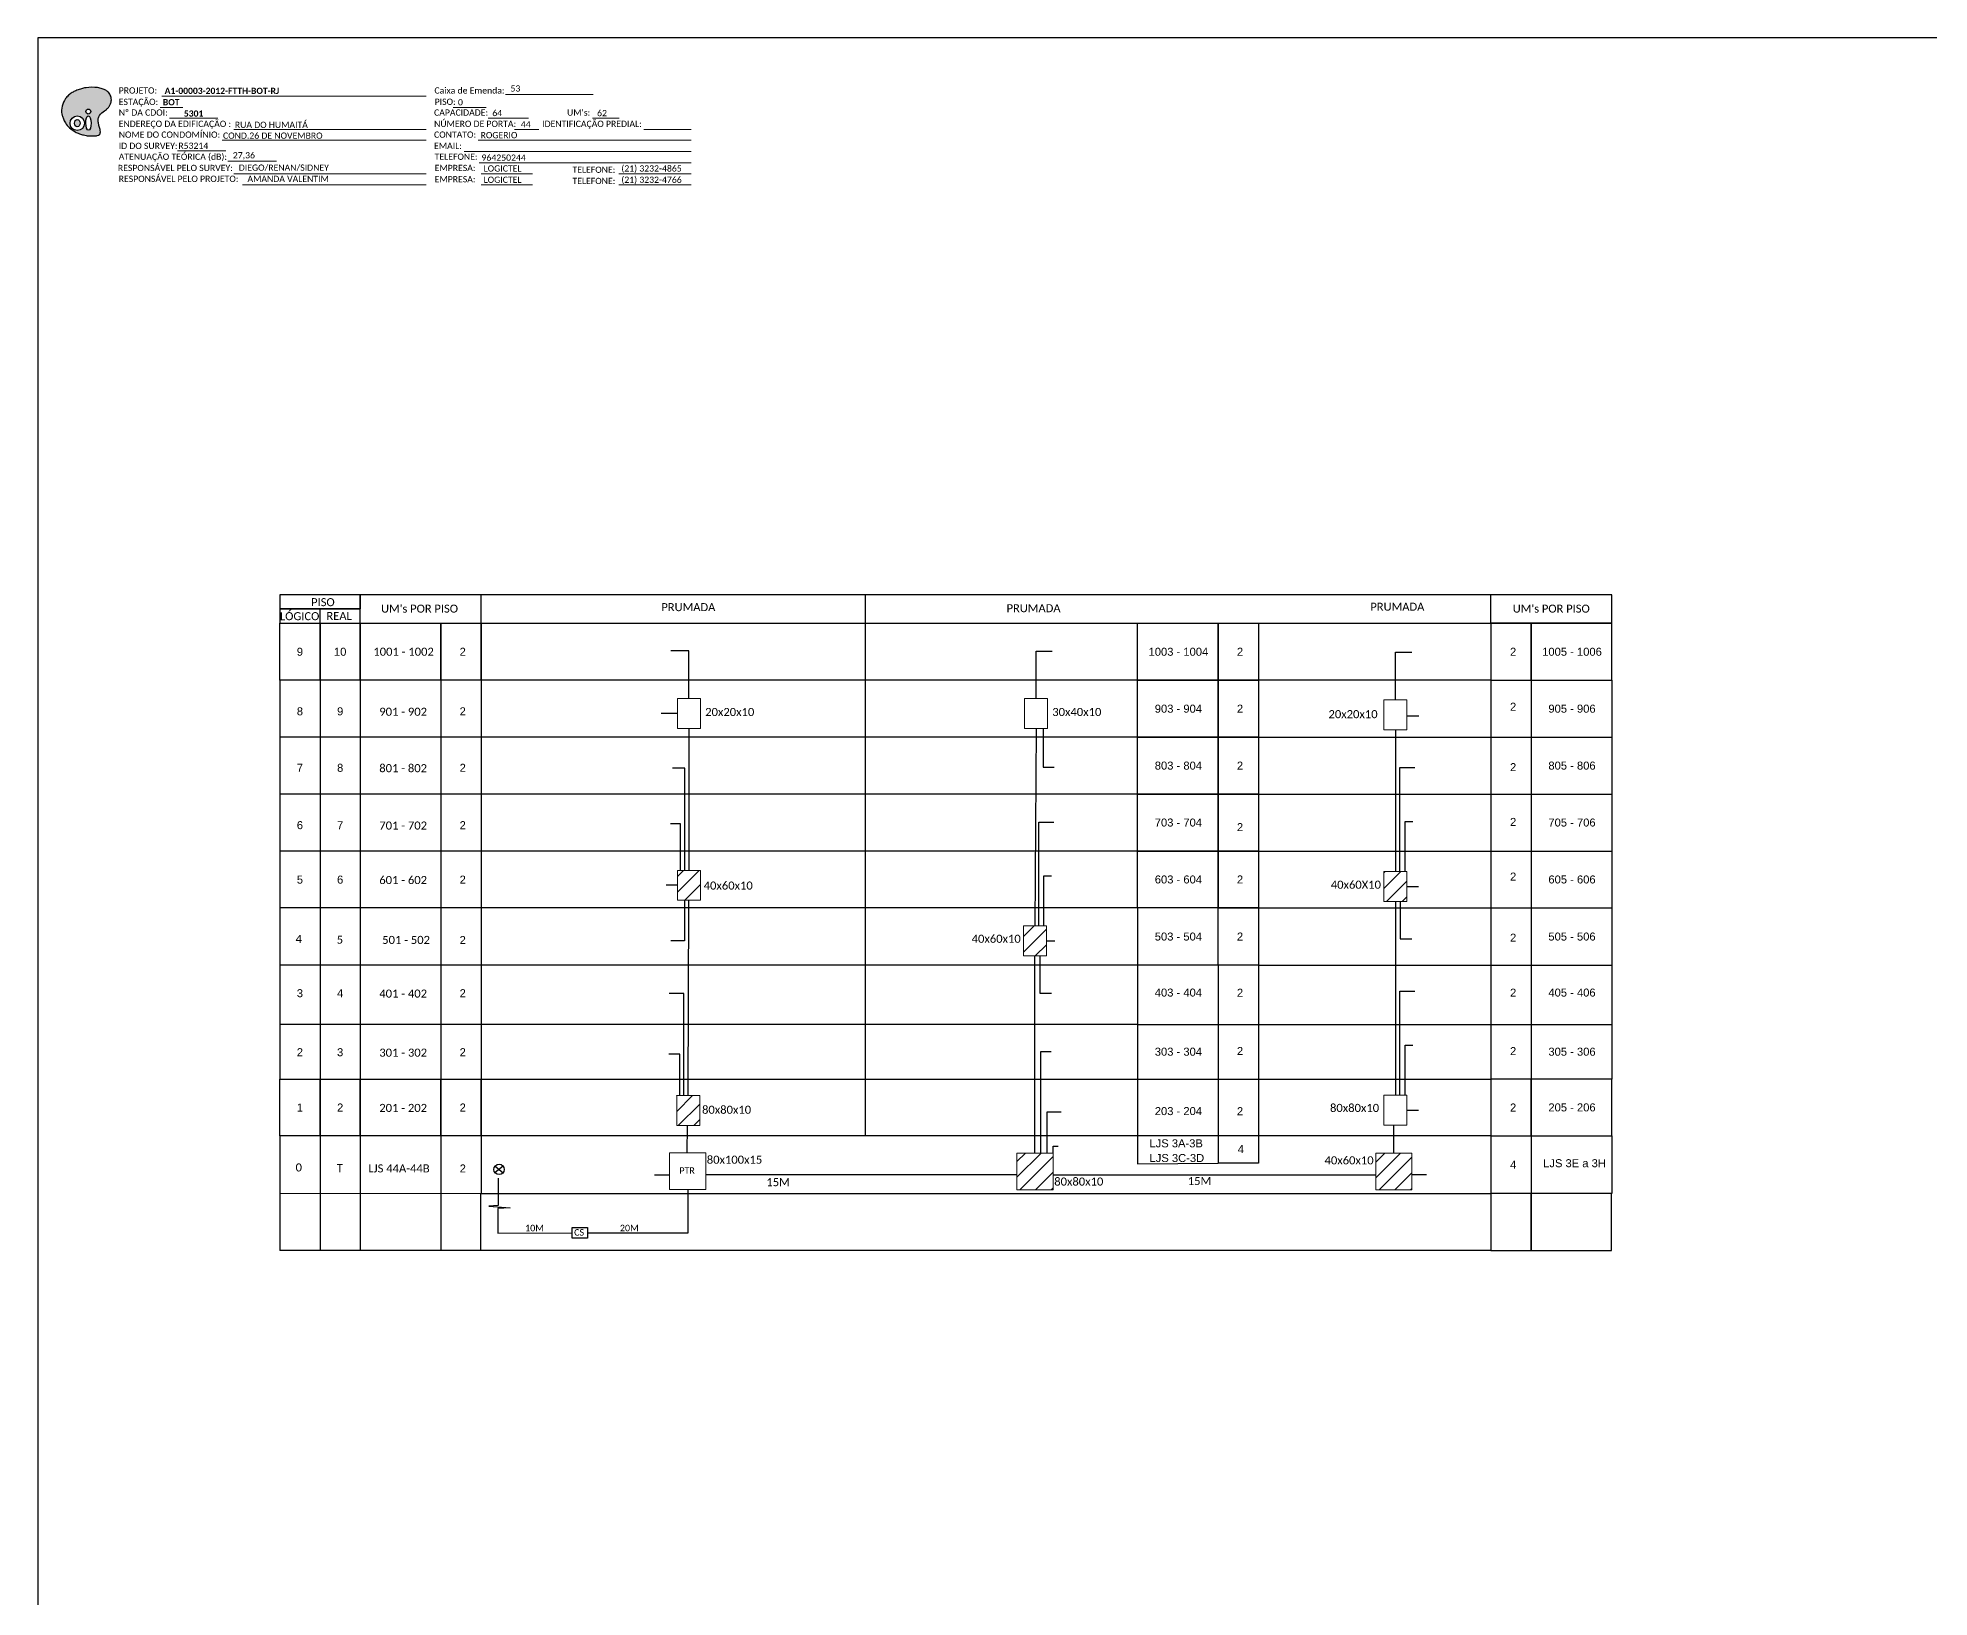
# Model space of a CAD drawing. Header units: millimetres. Extents: x -10773 to 6440, y -2806 to -787.
# Drawn here: x 5200 to 5744, y -1235 to -787 of the extents above; entities that cross this region are included whole.
import ezdxf
from ezdxf.enums import TextEntityAlignment as Align

# ---------------------------------------------------------------- set-up
doc = ezdxf.new("R2010")
doc.units = ezdxf.units.MM
doc.layers.add('20.7-EXTRA', color=50, linetype='Continuous', plot=False)
doc.styles.add('ARIAL', font='arial.ttf')
doc.styles.add('WMF-Calibri0', font='calibri.ttf')
doc.styles.add('WMF-Calibri1', font='calibrib.ttf')

# ---------------------------------------------------------------- blocks, each defined once
blk = doc.blocks.new('OI')
h = blk.add_hatch(color=40)
edge = h.paths.add_edge_path()
edge.add_spline(control_points=[(4.35, -0.67), (3.92, -0.99), (3.26, -1.5), (2.81, -2.59), (2.9, -3.5), (3.06, -4.27), (3.31, -4.85), (3.37, -5.39), (3.4, -5.88), (3.2, -6.4), (2.54, -6.61), (1.65, -6.63), (0.55, -6.67), (-0.56, -6.42), (-1.61, -6.14), (-2.77, -5.61), (-3.92, -4.77), (-4.89, -3.7), (-5.34, -2.65), (-5.6, -1.94), (-5.85, -0.96), (-5.71, 0.47), (-5.1, 2.02), (-4.14, 3.02), (-3.3, 3.61), (-2.37, 4.16), (-1.36, 4.44), (-0.56, 4.7), (0.79, 4.85), (2.24, 4.97), (3.79, 4.57), (4.67, 4.21), (5.44, 3.65), (5.76, 2.99), (6.03, 2.21), (6.01, 1.46), (5.72, 0.64), (5.31, 0.08), (4.88, -0.38), (4.51, -0.55), (4.35, -0.67)], knot_values=[0, 0, 0, 0, 1.60434, 2.417191, 3.427595, 4.282808, 4.776746, 5.304182, 5.888771, 6.258406, 6.858137, 7.79129, 8.986195, 10.124242, 11.187857, 12.242908, 13.953784, 15.414161, 16.515391, 17.349188, 17.675853, 19.552021, 21.515531, 22.568638, 23.63245, 24.621084, 25.782718, 26.745347, 27.142653, 29.870543, 31.004649, 31.921532, 32.709589, 33.801391, 34.042471, 35.192333, 35.971461, 36.628871, 37.254359, 37.836911, 37.836911, 37.836911, 37.836911], degree=3, periodic=0)
h.paths.add_polyline_path([(1.13, -0.87, -1), (-0.04, -0.87, -1)], flags=16)
edge = h.paths.add_edge_path(flags=16)
edge.add_ellipse((0.56, -3.59), major_axis=(-0.02, 1.71), ratio=0.361305, start_angle=0, end_angle=360)
h.paths.add_polyline_path([(-0.36, -3.62, -1), (-3.8, -3.62, -1)], flags=16)
edge = h.paths.add_edge_path(flags=0)
edge.add_ellipse((-2.08, -3.62), major_axis=(0, 0.885), ratio=0.758294, start_angle=0, end_angle=360)
at = {"color": 40}
for centre, radius in [((-2.08, -3.62), 1.72), ((0.54, -0.87), 0.587)]:
    blk.add_circle(centre, radius, dxfattribs=at)
blk.add_ellipse((-2.08, -3.62), major_axis=(0, 0.885), ratio=0.758294, start_param=-3.141592653589792, end_param=3.141592653589792, dxfattribs=at)
blk.add_ellipse((0.56, -3.59), major_axis=(-0.02, 1.71), ratio=0.361305, dxfattribs=at)
at = {"color": 40, "start_tangent": (-0.800898, -0.598801), "end_tangent": (-0.800898, -0.598801)}
blk.add_spline([(4.35, -0.67), (3.2, -1.78), (2.9, -2.54), (2.92, -3.55), (3.12, -4.38), (3.28, -4.85), (3.37, -5.37), (3.35, -5.95), (3.2, -6.29), (2.66, -6.55), (1.73, -6.63), (0.54, -6.62), (-0.58, -6.41), (-1.6, -6.11), (-2.56, -5.67), (-3.95, -4.67), (-4.89, -3.56), (-5.37, -2.56), (-5.64, -1.78), (-5.72, -1.46), (-5.63, 0.42), (-4.84, 2.22), (-4.13, 2.99), (-3.27, 3.62), (-2.4, 4.09), (-1.3, 4.47), (-0.37, 4.72), (0.02, 4.77), (2.75, 4.8), (3.85, 4.53), (4.69, 4.16), (5.31, 3.68), (5.85, 2.73), (5.93, 2.5), (5.94, 1.35), (5.67, 0.62), (5.29, 0.08), (4.84, -0.36), (4.35, -0.67)], degree=3, dxfattribs=at)
blk = doc.blocks.new('CARIMBO')
at = {"color": 7, "lineweight": 0}
for points in [[(134.48, -16.3), (159.61, -16.3)], [(35.15, -20.06), (41.7, -20.06)], [(35.66, -16.79), (111.64, -16.79)], [(119.43, -20.02), (128.92, -20.02)], [(37.81, -23.14), (51.75, -23.14)], [(56.38, -26.37), (111.64, -26.37)], [(129.48, -23.14), (141.1, -23.14)], [(137.07, -26.37), (144.01, -26.37)], [(159.42, -23.14), (167.09, -23.14)], [(174.24, -26.37), (187.8, -26.37)], [(40.13, -32.55), (54.07, -32.55)], [(52.97, -29.48), (111.64, -29.48)], [(126.6, -29.48), (187.83, -29.48)], [(54.67, -35.52), (68.61, -35.52)], [(122.56, -32.72), (187.83, -32.72)], [(126.84, -35.96), (187.83, -35.96)], [(56.38, -39.07), (111.64, -39.07)], [(58.87, -42.31), (111.64, -42.31)], [(127.45, -39.07), (142.25, -39.07)], [(127.45, -42.31), (142.25, -42.31)], [(167.06, -39.07), (187.83, -39.07)], [(167.06, -42.31), (187.83, -42.31)]]:
    blk.add_lwpolyline(points, dxfattribs=at)
at = {"color": 7, "xscale": 1.213923925163967, "yscale": 1.213923925163967, "zscale": 1.213923925163967, "rotation": 0.1532896023949059}
blk.add_blockref('OI', (13.86, -20.16), dxfattribs=at)
at = {"color": 7, "lineweight": 0, "style": 'WMF-Calibri0'}
for s, height, p in [('PROJETO:', 1.793, (23.26, -16.04)), ('Caixa de Emenda:', 1.7927, (114.02, -16.04)), ('ESTAÇÃO:', 1.793, (23.26, -19.32)), ('Nº DA CDOI:', 1.7927, (23.26, -22.39)), ('CAPACIDADE:', 1.7927, (113.91, -22.39)), ('PISO:', 1.793, (114.09, -19.28)), ("UM's:", 1.793, (152.15, -22.39)), ('ENDEREÇO DA EDIFICAÇÃO :', 1.7927, (23.26, -25.63)), ('NOME DO CONDOMÍNIO:', 1.7927, (23.26, -28.74)), ('CONTATO:', 1.793, (113.91, -28.74)), ('NÚMERO DE PORTA:', 1.7927, (113.91, -25.63)), ('IDENTIFICAÇÃO PREDIAL:', 1.7927, (144.99, -25.63)), ('ID DO SURVEY:', 1.7927, (23.26, -31.97)), ('EMAIL:', 1.793, (113.91, -31.97)), ('RESPONSÁVEL PELO SURVEY:', 1.7927, (23.02, -38.32)), ('ATENUAÇÃO TEÓRICA (dB):', 1.7927, (23.26, -35.09)), ('TELEFONE:', 1.793, (114.09, -35.09)), ('EMPRESA:', 1.793, (114.09, -38.32)), ('TELEFONE:', 1.793, (153.7, -38.83)), ('RESPONSÁVEL PELO PROJETO:', 1.7927, (23.26, -41.44)), ('EMPRESA:', 1.793, (114.09, -41.56)), ('TELEFONE:', 1.793, (153.7, -42.06))]:
    blk.add_text(s, height=height, dxfattribs=at).set_placement(p)
at = {"color": 7, "lineweight": 0, "flags": 8}
for tag, p, style in [('PROJ', (36.46, -16.13), 'WMF-Calibri1'), ('CEOS-XX', (135.87, -15.46), 'WMF-Calibri0'), ('EST', (35.94, -19.41), 'WMF-Calibri1'), ('PISO_PTR', (120.78, -19.42), 'WMF-Calibri0'), ('CAPAC.', (130.66, -22.52), 'WMF-Calibri0'), ("UC'S", (160.78, -22.54), 'WMF-Calibri0'), ('LOGRADOURO', (56.65, -25.91), 'WMF-Calibri0'), ('NOME_DO_CONTATO', (127.3, -28.89), 'WMF-Calibri0'), ('N°', (138.85, -25.77), 'WMF-Calibri0'), ('N°PREDIO', (174.94, -25.77), 'WMF-Calibri0'), ('_ID_', (40.39, -31.94), 'WMF-Calibri0'), ('NOME_DO_COND.', (53.23, -29.02), 'WMF-Calibri0'), ('EMAIL', (123.26, -32.12), 'WMF-Calibri0'), ('O_POTEN', (56.06, -34.68), 'WMF-Calibri0'), ('RES_SURVEY', (57.78, -38.23), 'WMF-Calibri0'), ('TELEFONE', (127.55, -35.36), 'WMF-Calibri0'), ('EMP_RESP_SURVEY', (128.16, -38.47), 'WMF-Calibri0'), ('CONT_RESP_SURVEY', (167.76, -38.47), 'WMF-Calibri0'), ('RES_PROJ', (60.27, -41.47), 'WMF-Calibri0'), ('EMP_RESP_PROJ', (128.16, -41.71), 'WMF-Calibri0'), ('CONT_RESP_PROJ', (167.76, -41.71), 'WMF-Calibri0')]:
    blk.add_attdef(tag, p, '', height=1.79, dxfattribs=dict(at, style=style))
at = {"color": 7, "lineweight": 0, "style": 'WMF-Calibri1', "flags": 8}
blk.add_attdef("N° CDO'S", text='', height=1.79, dxfattribs=at).set_placement((44.78, -22.68), align=Align.CENTER)

msp = doc.modelspace()

# ---------------------------------------------------------------- hatches: boundary and pattern name
at = {"layer": '20.7-EXTRA', "ltscale": 0.2}
h = msp.add_hatch(dxfattribs=at)
h.set_pattern_fill('ANSI31', color=1)
h.set_pattern_definition([(45, (-73100.4425, 7344.2118), (-2.24506403, 2.24506403), [])])
h.paths.add_polyline_path([(5481.78, -1107.75), (5492.2, -1107.75), (5492.2, -1118.32), (5481.78, -1118.32)])
h.paths.add_polyline_path([(5584.91, -1107.75), (5595.33, -1107.75), (5595.33, -1118.32), (5584.91, -1118.32)])
h.paths.add_polyline_path([(5383.97, -1091.21), (5390.59, -1091.21), (5390.59, -1099.83), (5383.97, -1099.83)])
h.paths.add_polyline_path([(5384.19, -1026.44), (5390.81, -1026.44), (5390.81, -1035.06), (5384.19, -1035.06)])
h.paths.add_polyline_path([(5483.64, -1042.44), (5490.27, -1042.44), (5490.27, -1051.06), (5483.64, -1051.06)])
h.paths.add_polyline_path([(5587.25, -1026.78), (5593.88, -1026.78), (5593.88, -1035.4), (5587.25, -1035.4)])

# ---------------------------------------------------------------- linework, layer by layer
for points in [[(5200.3, -1683.88), (6439.53, -1683.88), (6439.53, -787.03), (5200.3, -787.03)], [(5269.86, -955.39), (5281.43, -955.39), (5281.43, -971.76), (5269.86, -971.76)], [(5281.43, -955.39), (5293.01, -955.39), (5293.01, -971.76), (5281.43, -971.76)], [(5293.01, -955.39), (5316.15, -955.39), (5316.15, -971.76), (5293.01, -971.76)], [(5316.15, -955.39), (5327.73, -955.39), (5327.73, -971.76), (5316.15, -971.76)], [(5327.73, -955.39), (5618.05, -955.39), (5618.05, -971.76), (5327.73, -971.76)], [(5516.46, -955.39), (5539.61, -955.39), (5539.61, -971.76), (5516.46, -971.76)], [(5539.61, -955.39), (5551.18, -955.39), (5551.18, -971.76), (5539.61, -971.76)], [(5629.62, -955.39), (5618.05, -955.39), (5618.05, -971.76), (5629.62, -971.76)], [(5652.76, -955.39), (5629.62, -955.39), (5629.62, -971.76), (5652.76, -971.76)], [(5516.46, -971.76), (5539.61, -971.76), (5539.61, -988.13), (5516.46, -988.13)], [(5539.61, -971.76), (5551.18, -971.76), (5551.18, -988.13), (5539.61, -988.13)], [(5516.46, -988.13), (5539.61, -988.13), (5539.61, -1004.51), (5516.46, -1004.51)], [(5539.61, -988.13), (5551.18, -988.13), (5551.18, -1004.51), (5539.61, -1004.51)], [(5516.46, -1004.51), (5539.61, -1004.51), (5539.61, -1020.88), (5516.46, -1020.88)], [(5539.61, -1004.51), (5551.18, -1004.51), (5551.18, -1020.88), (5539.61, -1020.88)], [(5516.46, -1020.88), (5539.61, -1020.88), (5539.61, -1037.25), (5516.46, -1037.25)], [(5539.61, -1020.88), (5551.18, -1020.88), (5551.18, -1037.25), (5539.61, -1037.25)], [(5539.61, -1037.25), (5551.18, -1037.25), (5551.18, -1053.71), (5539.61, -1053.71)], [(5269.86, -1086.46), (5281.43, -1086.46), (5281.43, -1102.83), (5269.86, -1102.83)], [(5281.43, -1086.46), (5293.01, -1086.46), (5293.01, -1102.83), (5281.43, -1102.83)], [(5293.01, -1086.46), (5316.15, -1086.46), (5316.15, -1102.83), (5293.01, -1102.83)], [(5316.15, -1086.46), (5327.73, -1086.46), (5327.73, -1102.83), (5316.15, -1102.83)], [(5327.73, -1086.46), (5618.05, -1086.46), (5618.05, -1102.83), (5327.73, -1102.83)], [(5629.62, -1086.46), (5618.05, -1086.46), (5618.05, -1102.83), (5629.62, -1102.83)], [(5652.76, -1086.46), (5629.62, -1086.46), (5629.62, -1102.83), (5652.76, -1102.83)], [(5327.68, -1119.41), (5618, -1119.41), (5618, -1135.78), (5327.68, -1135.78)], [(5629.57, -1119.41), (5618, -1119.41), (5618, -1135.78), (5629.57, -1135.78)], [(5652.72, -1119.41), (5629.57, -1119.41), (5629.57, -1135.78), (5652.72, -1135.78)]]:
    msp.add_lwpolyline(points, close=True)
at = {"color": 0}
for points in [[(5269.86, -951.28), (5293.01, -951.28), (5293.01, -947.17), (5269.86, -947.17)], [(5269.86, -955.39), (5293.01, -955.39), (5293.01, -951.28), (5269.86, -951.28)]]:
    msp.add_lwpolyline(points, close=True, dxfattribs=at)
for points in [[(5281.43, -955.39), (5281.43, -951.28)], [(5293.01, -955.39), (5652.76, -955.39), (5652.76, -947.17), (5293.01, -947.17), (5293.01, -947.17), (5293.01, -951.28)], [(5327.73, -955.39), (5327.73, -947.17)], [(5618.03, -955.39), (5618.03, -947.17)]]:
    msp.add_lwpolyline(points)
at = {"color": 7, "lineweight": 0, "true_color": 0xffffff}
for points in [[(5384.19, -977.05), (5390.81, -977.05), (5390.81, -985.67), (5384.19, -985.67)], [(5483.96, -977.05), (5490.59, -977.05), (5490.59, -985.67), (5483.96, -985.67)], [(5587.25, -977.39), (5593.88, -977.39), (5593.88, -986.01), (5587.25, -986.01)], [(5384.19, -1026.44), (5390.81, -1026.44), (5390.81, -1035.06), (5384.19, -1035.06)], [(5587.25, -1026.78), (5593.88, -1026.78), (5593.88, -1035.4), (5587.25, -1035.4)], [(5587.25, -1091.11), (5593.88, -1091.11), (5593.88, -1099.73), (5587.25, -1099.73)]]:
    msp.add_lwpolyline(points, close=True, dxfattribs=at)
at = {"color": 1}
for points in [[(5387.25, -1091.21), (5387.5, -1035.06)], [(5486.96, -1107.75), (5486.96, -1051.06)], [(5386.97, -1107.68), (5387.08, -1099.83)]]:
    msp.add_lwpolyline(points, dxfattribs=at)
at = {"color": 7, "lineweight": 0}
for points in [[(5483.64, -1042.44), (5490.27, -1042.44), (5490.27, -1051.06), (5483.64, -1051.06)], [(5383.97, -1091.21), (5390.59, -1091.21), (5390.59, -1099.83), (5383.97, -1099.83)]]:
    msp.add_lwpolyline(points, close=True, dxfattribs=at)
at = {"color": 0, "lineweight": 0}
for points in [[(5381.91, -1107.67), (5392.33, -1107.67), (5392.33, -1118.24), (5381.91, -1118.24)], [(5481.78, -1107.75), (5492.2, -1107.75), (5492.2, -1118.32), (5481.78, -1118.32)], [(5584.91, -1107.75), (5595.33, -1107.75), (5595.33, -1118.32), (5584.91, -1118.32)]]:
    msp.add_lwpolyline(points, close=True, dxfattribs=at)
at = {"layer": '20.7-EXTRA', "color": 7, "ltscale": 0.2, "true_color": 0xffffff}
for points in [[(5438.1, -947.17), (5438.1, -1102.83)], [(5269.86, -971.76), (5269.86, -1086.46)], [(5281.43, -971.76), (5281.43, -1086.46)], [(5293.01, -971.76), (5293.01, -1086.46)], [(5316.15, -971.76), (5316.15, -1086.46)], [(5327.73, -971.76), (5327.73, -1086.46)], [(5618.05, -971.76), (5618.05, -1086.46)], [(5629.62, -971.76), (5629.62, -1086.46)], [(5652.76, -971.76), (5652.76, -1086.46)], [(5516.46, -988.13), (5269.86, -988.13)], [(5551.18, -988.13), (5652.76, -988.13)], [(5516.46, -1004.51), (5269.86, -1004.51)], [(5551.18, -1004.51), (5652.76, -1004.51)], [(5516.46, -1020.88), (5269.86, -1020.88)], [(5551.18, -1020.88), (5652.76, -1020.88)], [(5516.46, -1037.25), (5269.86, -1037.25)], [(5516.46, -1037.25), (5516.46, -1053.71)], [(5551.18, -1037.25), (5652.76, -1037.25)], [(5516.46, -1053.71), (5269.86, -1053.71)], [(5516.46, -1053.71), (5516.46, -1110.88)], [(5539.61, -1053.71), (5516.46, -1053.71)], [(5539.61, -1053.71), (5539.61, -1110.62)], [(5551.18, -1053.71), (5551.18, -1110.68)], [(5551.18, -1053.71), (5652.76, -1053.71)], [(5516.46, -1070.81), (5269.86, -1070.81)], [(5516.46, -1070.81), (5551.18, -1070.81)], [(5551.18, -1070.81), (5652.76, -1070.81)], [(5269.86, -1102.83), (5269.86, -1135.78)], [(5281.43, -1102.83), (5281.43, -1135.78)], [(5293.01, -1102.83), (5293.01, -1135.78)], [(5316.15, -1102.83), (5316.15, -1135.78)], [(5327.73, -1102.83), (5327.74, -1119.41)], [(5618.05, -1102.83), (5618, -1119.41)], [(5629.62, -1102.83), (5629.62, -1119.41)], [(5652.76, -1102.83), (5652.76, -1119.41)], [(5334.08, -1111.54), (5331.74, -1113.37)], [(5331.77, -1111.5), (5334.05, -1113.4)], [(5516.46, -1110.88), (5539.61, -1110.62)], [(5551.18, -1110.68), (5539.61, -1110.68)], [(5327.74, -1119.41), (5270.04, -1119.43)], [(5327.68, -1135.78), (5269.86, -1135.78)]]:
    msp.add_lwpolyline(points, dxfattribs=at)
at = {"layer": '20.7-EXTRA', "color": 1, "ltscale": 0.2}
for points in [[(5387.5, -977.05), (5387.5, -963.34), (5382.25, -963.34)], [(5487.27, -977.05), (5487.27, -963.43), (5491.86, -963.43)], [(5590.56, -977.39), (5590.56, -963.68), (5595.28, -963.68)], [(5384.19, -981.36), (5379.48, -981.36)], [(5593.88, -981.99), (5597.3, -981.99)], [(5387.5, -985.67), (5387.5, -1026.44)], [(5487.27, -985.67), (5486.96, -1042.44)], [(5489.29, -985.67), (5489.29, -996.81), (5492.44, -996.81)], [(5590.56, -986.01), (5590.56, -1026.78)], [(5386.27, -1026.44), (5386.27, -997.1), (5382.78, -997.1)], [(5591.88, -1026.78), (5591.88, -996.9), (5596.18, -996.9)], [(5385.1, -1026.44), (5385.1, -1013.11), (5382.16, -1013.11)], [(5488.06, -1042.44), (5488.06, -1012.56), (5492.36, -1012.56)], [(5593.37, -1026.78), (5593.37, -1012.39), (5595.57, -1012.39)], [(5384.19, -1030.75), (5380.97, -1030.75)], [(5489.54, -1042.44), (5489.54, -1028.06), (5491.74, -1028.06)], [(5593.88, -1031.09), (5597.19, -1031.09)], [(5386.19, -1035.06), (5386.22, -1046.72), (5382.32, -1046.72)], [(5590.56, -1035.4), (5590.56, -1091.11)], [(5591.93, -1035.4), (5591.93, -1046.11), (5595.3, -1046.11)], [(5490.27, -1046.75), (5492.71, -1046.75)], [(5488.34, -1051.06), (5488.34, -1061.77), (5491.71, -1061.77)], [(5386.05, -1091.21), (5386.05, -1061.88), (5381.82, -1061.88)], [(5591.88, -1091.11), (5591.88, -1061.23), (5596.18, -1061.23)], [(5384.82, -1091.21), (5384.82, -1079.28), (5381.75, -1079.28)], [(5488.6, -1107.75), (5488.6, -1078.55), (5491.57, -1078.55)], [(5593.37, -1091.11), (5593.37, -1076.73), (5595.57, -1076.73)], [(5490.5, -1107.75), (5490.5, -1095.88), (5494.47, -1095.88)], [(5593.88, -1095.42), (5597.19, -1095.42)], [(5590.12, -1107.75), (5590.12, -1099.73)], [(5492.2, -1107.75), (5492.2, -1105.77), (5493.67, -1105.77)], [(5381.91, -1114.05), (5377.55, -1114.05)], [(5481.78, -1114.01), (5392.33, -1114.01)], [(5492.2, -1113.99), (5584.91, -1113.99)], [(5595.33, -1113.95), (5599.47, -1113.95)], [(5332.65, -1114.95), (5332.65, -1122.82), (5332.65, -1122.82)], [(5387.12, -1118.24), (5387.12, -1130.79), (5358.29, -1130.79)], [(5332.65, -1122.82), (5329.91, -1122.99), (5336.13, -1123.45), (5332.59, -1123.67)], [(5332.59, -1123.67), (5332.59, -1130.8), (5353.87, -1130.69)]]:
    msp.add_lwpolyline(points, dxfattribs=at)
at = {"layer": '20.7-EXTRA', "color": 7, "ltscale": 0.2, "true_color": 0xffffff}
msp.add_lwpolyline([(5353.87, -1129.12), (5358.29, -1129.12), (5358.29, -1132.26), (5353.87, -1132.26)], close=True, dxfattribs=at)
msp.add_circle((5332.91, -1112.45), 1.49, dxfattribs=at)

# ---------------------------------------------------------------- block references
ref = msp.add_blockref('CARIMBO', (5200.3, -787.03))
ref.add_attrib('PROJ', 'A1-00003-2012-FTTH-BOT-RJ', (5236.76, -803.17), dxfattribs={"color": 7, "lineweight": 0, "height": 1.7927, "style": 'WMF-Calibri1'})
ref.add_attrib('EST', 'BOT', (5236.25, -806.45), dxfattribs={"color": 7, "lineweight": 0, "height": 1.793, "style": 'WMF-Calibri1'})
ref.add_attrib("N° CDO'S", '5301', dxfattribs={"color": 7, "lineweight": 0, "height": 1.793, "style": 'WMF-Calibri1'}).set_placement((5245.09, -809.71), align=Align.CENTER)
ref.add_attrib('LOGRADOURO', 'RUA DO HUMAITÁ', (5256.95, -812.95), dxfattribs={"color": 7, "lineweight": 0, "height": 1.7927, "style": 'WMF-Calibri0'})
ref.add_attrib('NOME_DO_COND.', 'COND.26 DE NOVEMBRO', (5253.54, -816.06), dxfattribs={"color": 7, "lineweight": 0, "height": 1.7927, "style": 'WMF-Calibri0'})
ref.add_attrib('_ID_', 'R53214', (5240.7, -818.97), dxfattribs={"color": 7, "lineweight": 0, "height": 1.793, "style": 'WMF-Calibri0'})
ref.add_attrib('O_POTEN', '27,36', (5256.37, -821.71), dxfattribs={"color": 7, "lineweight": 0, "height": 1.793, "style": 'WMF-Calibri0'})
ref.add_attrib('RES_SURVEY', 'DIEGO/RENAN/SIDNEY', (5258.08, -825.26), dxfattribs={"color": 7, "lineweight": 0, "height": 1.7927, "style": 'WMF-Calibri0'})
ref.add_attrib('RES_PROJ', 'AMANDA VALENTIM', (5260.57, -828.5), dxfattribs={"color": 7, "lineweight": 0, "height": 1.7927, "style": 'WMF-Calibri0'})
ref.add_attrib('CEOS-XX', '53', (5336.18, -802.49), dxfattribs={"color": 7, "lineweight": 0, "height": 1.793, "style": 'WMF-Calibri0'})
ref.add_attrib('CAPAC.', '64', (5330.96, -809.55), dxfattribs={"color": 7, "lineweight": 0, "height": 1.793, "style": 'WMF-Calibri0'})
ref.add_attrib("UC'S", '62', (5361.08, -809.57), dxfattribs={"color": 7, "lineweight": 0, "height": 1.793, "style": 'WMF-Calibri0'})
ref.add_attrib('PISO_PTR', '0', (5321.09, -806.46), dxfattribs={"color": 7, "lineweight": 0, "height": 1.79, "style": 'WMF-Calibri0'})
ref.add_attrib('N°', '44', (5339.15, -812.81), dxfattribs={"color": 7, "lineweight": 0, "height": 1.793, "style": 'WMF-Calibri0'})
ref.add_attrib('NOME_DO_CONTATO', 'ROGERIO', (5327.6, -815.92), dxfattribs={"color": 7, "lineweight": 0, "height": 1.793, "style": 'WMF-Calibri0'})
ref.add_attrib('TELEFONE', '964250244', (5327.85, -822.39), dxfattribs={"color": 7, "lineweight": 0, "height": 1.793, "style": 'WMF-Calibri0'})
ref.add_attrib('EMP_RESP_SURVEY', 'LOGICTEL', (5328.46, -825.5), dxfattribs={"color": 7, "lineweight": 0, "height": 1.793, "style": 'WMF-Calibri0'})
ref.add_attrib('EMP_RESP_PROJ', 'LOGICTEL', (5328.46, -828.74), dxfattribs={"color": 7, "lineweight": 0, "height": 1.793, "style": 'WMF-Calibri0'})
ref.add_attrib('CONT_RESP_SURVEY', '(21) 3232-4865', (5368.06, -825.5), dxfattribs={"color": 7, "lineweight": 0, "height": 1.7927, "style": 'WMF-Calibri0'})
ref.add_attrib('CONT_RESP_PROJ', '(21) 3232-4766', (5368.06, -828.74), dxfattribs={"color": 7, "lineweight": 0, "height": 1.7927, "style": 'WMF-Calibri0'})

# ---------------------------------------------------------------- texts
at = {"color": 0, "style": 'WMF-Calibri0'}
for s, p in [('     PISO', (5274.82, -950.47)), ("UM's POR PISO", (5298.97, -952.33)), ('PRUMADA', (5478.8, -952.21)), ("UM's POR PISO", (5624.32, -952.33)), ('  LÓGICO', (5268.28, -954.5)), ('    REAL', (5280.04, -954.44))]:
    msp.add_text(s, height=2.3, dxfattribs=at).set_placement(p)
at = {"style": 'WMF-Calibri0'}
for s, height, p in [('PRUMADA', 2.3, (5379.56, -951.9)), ('PRUMADA', 2.3, (5583.38, -951.78)), ('1001 - 1002', 2.317, (5296.76, -964.73)), ('901 - 902', 2.317, (5298.47, -981.99)), ('20x20x10', 2.317, (5392.16, -982.06)), ('30x40x10', 2.317, (5491.93, -982.06)), ('20x20x10', 2.317, (5571.34, -982.68)), ('801 - 802', 2.317, (5298.47, -998.22)), ('701 - 702', 2.317, (5298.47, -1014.72)), ('601 - 602', 2.317, (5298.47, -1030.38)), ('40x60x10', 2.317, (5391.72, -1031.98)), ('40x60X10', 2.317, (5572, -1031.73)), ('4', 2.32, (5274.4, -1047.33)), ('5', 2.32, (5286.22, -1047.54)), ('501 - 502', 2.317, (5299.31, -1047.61)), ('40x60x10', 2.317, (5468.76, -1047.27)), ('401 - 402', 2.317, (5298.47, -1063.04)), ('301 - 302', 2.317, (5298.47, -1080.02)), ('201 - 202', 2.317, (5298.47, -1095.92)), ('80x80x10', 2.317, (5391.25, -1096.44)), ('80x80x10', 2.317, (5571.78, -1095.92)), ('80x100x15', 2.317, (5392.62, -1110.81)), ('40x60x10', 2.317, (5570.2, -1110.99)), ('0', 2.32, (5274.4, -1113.03)), ('T', 2.32, (5286.22, -1113.24)), ('LJS 44A-44B', 2.317, (5295.32, -1113.31)), ('PTR', 1.854, (5384.72, -1113.71)), ('15M', 2.317, (5409.74, -1117.27)), ('80x80x10', 2.317, (5492.5, -1117.1)), ('15M', 2.317, (5530.88, -1116.94)), ('10M', 1.854, (5340.38, -1130.23)), ('CS', 1.854, (5354.48, -1131.48)), ('20M', 1.854, (5367.63, -1130.22))]:
    msp.add_text(s, height=height, dxfattribs=at).set_placement(p)
at = {"style": 'ARIAL'}
for s, p in [('1003 - 1004', (5528.19, -963.58)), ('2', (5545.91, -963.58)), ('1005 - 1006', (5641.34, -963.58)), ('903 - 904', (5528.19, -979.95)), ('2', (5545.91, -979.95)), ('905 - 906', (5641.34, -979.95)), ('803 - 804', (5528.19, -996.32)), ('2', (5545.91, -996.32)), ('805 - 806', (5641.34, -996.32)), ('703 - 704', (5528.19, -1012.69)), ('2', (5545.91, -1014.02)), ('705 - 706', (5641.34, -1012.69)), ('603 - 604', (5528.19, -1029.06)), ('2', (5545.91, -1029.06)), ('605 - 606', (5641.34, -1029.06)), ('503 - 504', (5528.19, -1045.48)), ('2', (5545.91, -1045.48)), ('505 - 506', (5641.34, -1045.48)), ('403 - 404', (5528.19, -1061.59)), ('2', (5545.91, -1061.64)), ('405 - 406', (5641.34, -1061.59)), ('303 - 304', (5528.19, -1078.59)), ('2', (5545.91, -1078.4)), ('305 - 306', (5641.34, -1078.59)), ('203 - 204', (5528.19, -1095.67)), ('2', (5545.91, -1095.7)), ('205 - 206', (5641.34, -1094.61)), ('LJS 3A-3B', (5527.55, -1104.94)), ('LJS 3C-3D', (5527.75, -1109.17)), ('4', (5546.13, -1106.62)), ('LJS 3E a 3H', (5642.07, -1110.66))]:
    msp.add_text(s, height=2.3, dxfattribs=at).set_placement(p, align=Align.MIDDLE_CENTER)
at = {"style": 'ARIAL', "flags": 4}
for tag, p in [('9', (5275.65, -963.58)), ('10', (5287.22, -963.58)), ('2', (5322.46, -963.58)), ('2', (5624.42, -963.58)), ('2', (5624.42, -979.39)), ('8', (5275.65, -980.71)), ('9', (5287.22, -980.71)), ('2', (5322.46, -980.71)), ('7', (5275.65, -996.95)), ('8', (5287.22, -996.95)), ('2', (5322.46, -996.95)), ('2', (5624.42, -996.76)), ('6', (5275.65, -1013.45)), ('7', (5287.22, -1013.45)), ('2', (5322.46, -1013.45)), ('2', (5624.42, -1012.52)), ('2', (5624.42, -1028.24)), ('5', (5275.65, -1029.11)), ('6', (5287.22, -1029.11)), ('2', (5322.46, -1029.11)), ('2', (5322.46, -1046.48)), ('2', (5624.42, -1045.8)), ('3', (5275.65, -1061.77)), ('4', (5287.22, -1061.77)), ('2', (5322.46, -1061.77)), ('2', (5624.42, -1061.62)), ('2', (5275.65, -1078.74)), ('3', (5287.22, -1078.74)), ('2', (5322.46, -1078.74)), ('2', (5624.42, -1078.42)), ('1', (5275.65, -1094.64)), ('2', (5287.22, -1094.64)), ('2', (5322.46, -1094.64)), ('2', (5624.42, -1094.64)), ('2', (5322.47, -1112.17)), ('4', (5624.42, -1111.12))]:
    msp.add_attdef(tag, text='XX', height=2.3, dxfattribs=at).set_placement(p, align=Align.MIDDLE_CENTER)

doc.saveas('drawing.dxf')
